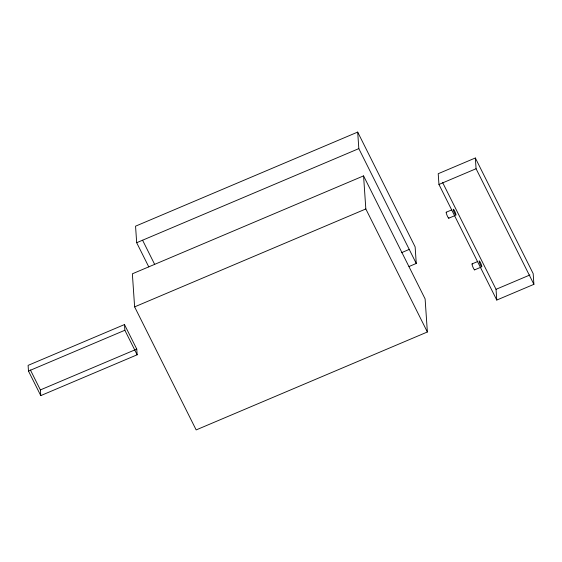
<?xml version="1.0" encoding="UTF-8"?>
<svg xmlns="http://www.w3.org/2000/svg" width="562" height="562" viewBox="0 0 562 562"><rect width="100%" height="100%" fill="white"/><g stroke="black" fill="none" stroke-linecap="round" stroke-linejoin="round"><path stroke-width="0.84" d="M408.988 266.536L416.259 263.459L415.135 246.915L357.692 132.084L135.554 226.17L136.678 242.707L148.797 266.922M136.678 242.707L358.823 148.621L357.692 132.084M363.572 175.878L132.365 273.799L134.62 306.88L196.159 429.916L427.366 331.994L425.111 298.914L363.572 175.878L365.827 208.959L427.366 331.994M475.34 157.985L438.212 173.707L438.95 184.455L496.773 300.059L533.9 284.337L533.169 273.596L475.34 157.985L476.07 168.726L533.9 284.337M134.62 306.88L365.827 208.959M438.95 184.455L476.07 168.726M124.483 324.555L28.1 365.37L28.486 371.068L40.766 395.613L137.149 354.791L136.756 349.093L124.483 324.555L124.869 330.252L137.149 354.791M28.486 371.068L124.869 330.252M446.256 212.211L451.806 209.865M40.766 395.613L40.38 389.916L136.756 349.093M448.771 218.211L455.115 215.527M401.401 252.731L409.48 249.31M472.115 263.88L477.665 261.527M474.602 269.879L480.946 267.196M496.773 300.059L496.042 289.318L529.938 274.959M442.512 182.299L496.042 289.318M358.823 148.621L416.259 263.459M142.586 240.227L154.698 264.449M30.404 369.972L40.38 389.916M474.686 269.465A3.253 0.478 67 0 1 473.014 267.301A3.253 0.478 67 0 1 472.291 263.978M448.841 217.761A3.253 0.478 67 0 1 447.204 215.71A3.253 0.478 67 0 1 446.425 212.288M479.435 262.377A3.253 0.478 67 0 0 481.739 266.859A3.253 0.478 67 0 0 480.313 262.335A3.253 0.478 67 0 0 479.435 262.377M453.611 210.778A3.253 0.478 67 0 0 455.908 215.19A3.253 0.478 67 0 0 454.44 210.602A3.253 0.478 67 0 0 453.611 210.778"/></g></svg>
